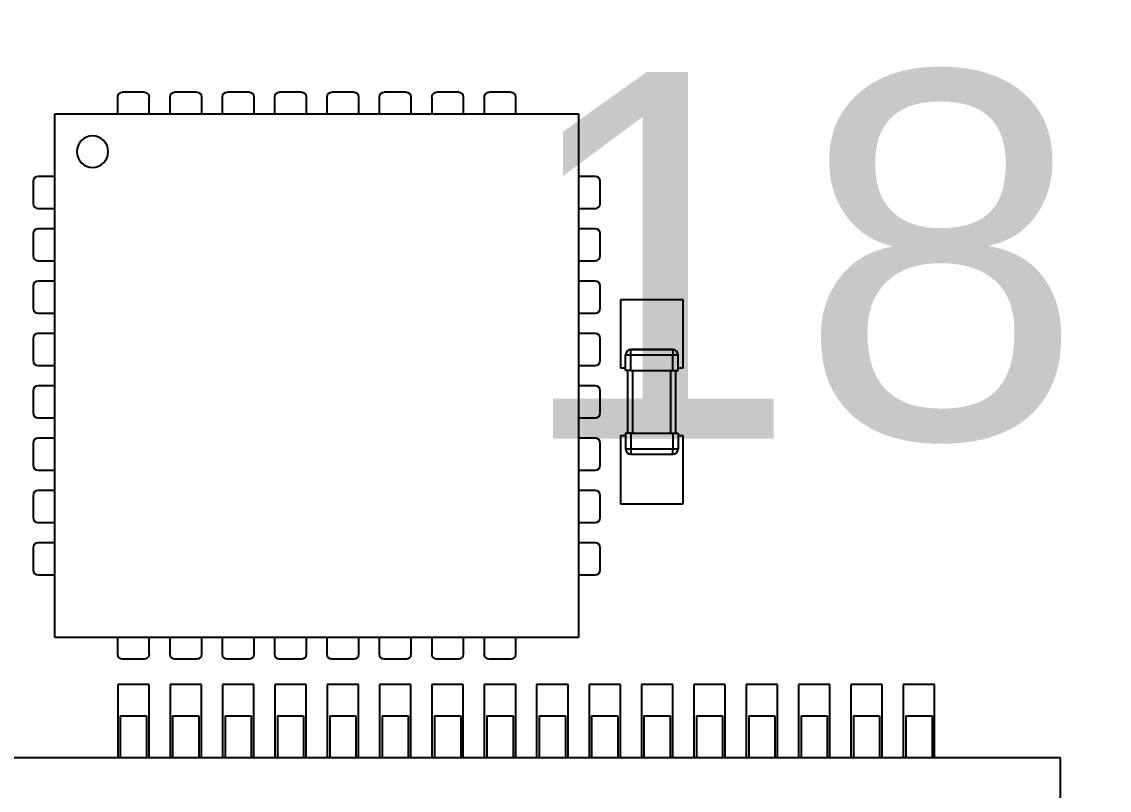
# Model space of a CAD drawing. Extents: x 97.2 to 177, y 92.4 to 133.1.
# Drawn here: x 119.88 to 130.27, y 103.75 to 111.1 of the extents above; entities that cross this region are included whole.
import ezdxf
from ezdxf.enums import TextEntityAlignment as Align

# ---------------------------------------------------------------- set-up
doc = ezdxf.new("R2010")
doc.units = 0
doc.layers.get('0').update_dxf_attribs({"linetype": 'CONTINUOUS'})
for name, color, linetype in [('Dimension', 7, 'CONTINUOUS'), ('Dimension008', 7, 'CONTINUOUS'), ('ProjItem010', 7, 'CONTINUOUS')]:
    doc.layers.add(name, color=color, linetype=linetype)
doc.styles.get("Standard").update_dxf_attribs({"font": 'arial.ttf'})
doc.dimstyles.get("Standard").update_dxf_attribs({"dimscale": 0, "dimtxt": 2.5, "dimasz": 2.5, "dimexe": 1.25, "dimexo": 0.625, "dimtad": 1, "dimtxsty": 'STANDARD', "dimcen": 2.5, "dimazin": 3, "dimtfac": 1, "dimtmove": 0, "dimatfit": 3})

# ---------------------------------------------------------------- blocks, each defined once
blk = doc.blocks.new('*Dimension')
at = {"color": 0}
for points in [[(109.7, 119.367), (109.7, 118.533), (114.7, 118.95)], [(139.7, 119.367), (139.7, 118.533), (134.7, 118.95)]]:
    blk.add_solid(points, dxfattribs=at)
at = {"layer": 'Dimension'}
for p, q in [((114.7, 97.8653), (114.7, 118.95)), ((114.7, 118.95), (134.7, 118.95)), ((134.7, 97.8653), (134.7, 118.95))]:
    blk.add_line(p, q, dxfattribs=at)
blk.add_text('20.00', height=3.5, dxfattribs=at).set_placement((124.7, 118.95), align=Align.CENTER)
blk = doc.blocks.new('*Dimension008')
at = {"color": 0}
for points in [[(130.283, 121.365), (131.117, 121.365), (130.7, 116.365)], [(130.283, 92.8653), (131.117, 92.8653), (130.7, 97.8653)]]:
    blk.add_solid(points, dxfattribs=at)
at = {"layer": 'Dimension008'}
for p, q in [((133.2, 116.365), (130.7, 116.365)), ((130.7, 97.8653), (130.7, 116.365)), ((133.2, 97.8653), (130.7, 97.8653))]:
    blk.add_line(p, q, dxfattribs=at)
blk.add_text('18.50', height=3.5, dxfattribs=at).set_placement((130.7, 107.115), align=Align.CENTER)

msp = doc.modelspace()

# ---------------------------------------------------------------- linework, layer by layer
at = {"layer": 'ProjItem010'}
for p, q in [((120.798, 110.376), (120.798, 110.215)), ((120.798, 110.376), (120.798, 110.215)), ((121.057, 110.422), (120.843, 110.422)), ((121.057, 110.422), (120.843, 110.422)), ((121.102, 110.215), (121.102, 110.376)), ((121.102, 110.215), (121.102, 110.376)), ((121.298, 110.376), (121.298, 110.215)), ((121.298, 110.376), (121.298, 110.215)), ((121.557, 110.422), (121.343, 110.422)), ((121.557, 110.422), (121.343, 110.422)), ((121.602, 110.215), (121.602, 110.376)), ((121.602, 110.215), (121.602, 110.376)), ((121.798, 110.376), (121.798, 110.215)), ((121.798, 110.376), (121.798, 110.215)), ((122.057, 110.422), (121.843, 110.422)), ((122.057, 110.422), (121.843, 110.422)), ((122.102, 110.215), (122.102, 110.376)), ((122.102, 110.215), (122.102, 110.376)), ((122.298, 110.376), (122.298, 110.215)), ((122.298, 110.376), (122.298, 110.215)), ((122.557, 110.422), (122.343, 110.422)), ((122.557, 110.422), (122.343, 110.422)), ((122.602, 110.215), (122.602, 110.376)), ((122.602, 110.215), (122.602, 110.376)), ((122.798, 110.376), (122.798, 110.215)), ((122.798, 110.376), (122.798, 110.215)), ((123.057, 110.422), (122.843, 110.422)), ((123.057, 110.422), (122.843, 110.422)), ((123.102, 110.215), (123.102, 110.376)), ((123.102, 110.215), (123.102, 110.376)), ((123.298, 110.376), (123.298, 110.215)), ((123.298, 110.376), (123.298, 110.215)), ((123.557, 110.422), (123.343, 110.422)), ((123.557, 110.422), (123.343, 110.422)), ((123.602, 110.215), (123.602, 110.376)), ((123.602, 110.215), (123.602, 110.376)), ((123.798, 110.376), (123.798, 110.215)), ((123.798, 110.376), (123.798, 110.215)), ((124.057, 110.422), (123.843, 110.422)), ((124.057, 110.422), (123.843, 110.422)), ((124.102, 110.215), (124.102, 110.376)), ((124.102, 110.215), (124.102, 110.376)), ((124.298, 110.376), (124.298, 110.215)), ((124.298, 110.376), (124.298, 110.215)), ((124.557, 110.422), (124.343, 110.422)), ((124.557, 110.422), (124.343, 110.422)), ((124.602, 110.215), (124.602, 110.376)), ((124.602, 110.215), (124.602, 110.376)), ((120.2, 105.215), (120.2, 110.215)), ((120.2, 110.215), (125.2, 110.215)), ((120.2, 105.215), (120.2, 110.215)), ((120.2, 110.215), (125.2, 110.215)), ((120.2, 105.215), (120.2, 110.215)), ((120.2, 110.215), (125.2, 110.215)), ((120.2, 110.215), (125.2, 110.215)), ((120.2, 105.215), (120.2, 110.215)), ((120.2, 105.215), (120.2, 110.215)), ((120.2, 110.215), (125.2, 110.215)), ((120.2, 110.215), (125.2, 110.215)), ((120.2, 105.215), (120.2, 110.215)), ((120.2, 105.215), (120.2, 110.215)), ((120.2, 110.215), (125.2, 110.215)), ((120.2, 110.215), (125.2, 110.215)), ((120.2, 105.215), (120.2, 110.215)), ((120.2, 105.215), (120.2, 110.215)), ((120.2, 110.215), (125.2, 110.215)), ((120.2, 110.215), (125.2, 110.215)), ((120.2, 105.215), (120.2, 110.215)), ((125.2, 110.215), (125.2, 105.215)), ((125.2, 110.215), (125.2, 105.215)), ((125.2, 110.215), (125.2, 105.215)), ((125.2, 110.215), (125.2, 105.215)), ((125.2, 110.215), (125.2, 105.215)), ((125.2, 110.215), (125.2, 105.215)), ((125.2, 110.215), (125.2, 105.215)), ((125.2, 110.215), (125.2, 105.215)), ((125.2, 110.215), (125.2, 105.215)), ((125.2, 110.215), (125.2, 105.215)), ((119.994, 109.572), (119.994, 109.359)), ((119.994, 109.572), (119.994, 109.359)), ((120.2, 109.618), (120.039, 109.618)), ((120.2, 109.618), (120.039, 109.618)), ((125.361, 109.618), (125.2, 109.618)), ((125.361, 109.618), (125.2, 109.618)), ((125.406, 109.359), (125.406, 109.572)), ((125.406, 109.359), (125.406, 109.572)), ((120.039, 109.313), (120.2, 109.313)), ((120.039, 109.313), (120.2, 109.313)), ((125.2, 109.313), (125.361, 109.313)), ((125.2, 109.313), (125.361, 109.313)), ((119.994, 109.072), (119.994, 108.859)), ((119.994, 109.072), (119.994, 108.859)), ((120.2, 109.118), (120.039, 109.118)), ((120.2, 109.118), (120.039, 109.118)), ((125.361, 109.118), (125.2, 109.118)), ((125.361, 109.118), (125.2, 109.118)), ((125.406, 108.859), (125.406, 109.072)), ((125.406, 108.859), (125.406, 109.072)), ((120.039, 108.813), (120.2, 108.813)), ((120.039, 108.813), (120.2, 108.813)), ((125.2, 108.813), (125.361, 108.813)), ((125.2, 108.813), (125.361, 108.813)), ((120.2, 108.618), (120.039, 108.618)), ((120.2, 108.618), (120.039, 108.618)), ((125.361, 108.618), (125.2, 108.618)), ((125.361, 108.618), (125.2, 108.618)), ((119.994, 108.572), (119.994, 108.359)), ((119.994, 108.572), (119.994, 108.359)), ((125.406, 108.359), (125.406, 108.572)), ((125.406, 108.359), (125.406, 108.572)), ((126.2, 108.44), (125.6, 108.44)), ((125.6, 108.44), (125.6, 107.79)), ((126.2, 108.44), (125.6, 108.44)), ((125.6, 108.44), (125.6, 107.79)), ((126.2, 107.79), (126.2, 108.44)), ((126.2, 107.79), (126.2, 108.44)), ((120.039, 108.313), (120.2, 108.313)), ((120.039, 108.313), (120.2, 108.313)), ((125.2, 108.313), (125.361, 108.313)), ((125.2, 108.313), (125.361, 108.313)), ((120.2, 108.118), (120.039, 108.118)), ((120.2, 108.118), (120.039, 108.118)), ((125.361, 108.118), (125.2, 108.118)), ((125.361, 108.118), (125.2, 108.118)), ((119.994, 108.072), (119.994, 107.859)), ((119.994, 108.072), (119.994, 107.859)), ((125.406, 107.859), (125.406, 108.072)), ((125.406, 107.859), (125.406, 108.072)), ((125.65, 107.765), (125.65, 107.915)), ((125.65, 107.765), (125.65, 107.915)), ((125.65, 107.765), (125.65, 107.915)), ((125.65, 107.765), (125.65, 107.915)), ((125.65, 107.765), (125.65, 107.915)), ((125.65, 107.765), (125.65, 107.915)), ((125.65, 107.765), (125.65, 107.915)), ((125.65, 107.765), (125.65, 107.915)), ((125.65, 107.765), (125.65, 107.915)), ((125.65, 107.765), (125.65, 107.915)), ((125.65, 107.765), (125.65, 107.915)), ((125.65, 107.765), (125.65, 107.915)), ((125.7, 107.965), (126.1, 107.965)), ((126.1, 107.965), (125.7, 107.965)), ((125.7, 107.965), (126.1, 107.965)), ((126.1, 107.965), (125.7, 107.965)), ((125.7, 107.965), (126.1, 107.965)), ((125.7, 107.965), (126.1, 107.965)), ((126.1, 107.965), (125.7, 107.965)), ((126.1, 107.965), (125.7, 107.965)), ((125.7, 107.965), (126.1, 107.965)), ((125.7, 107.965), (126.1, 107.965)), ((126.1, 107.965), (125.7, 107.965)), ((126.1, 107.965), (125.7, 107.965)), ((125.7, 107.765), (125.7, 107.915)), ((125.7, 107.915), (126.1, 107.915)), ((125.7, 107.765), (125.7, 107.915)), ((125.7, 107.915), (126.1, 107.915)), ((125.7, 107.765), (125.7, 107.915)), ((125.7, 107.915), (126.1, 107.915)), ((125.7, 107.765), (125.7, 107.915)), ((125.7, 107.915), (126.1, 107.915)), ((125.7, 107.765), (125.7, 107.915)), ((125.7, 107.915), (126.1, 107.915)), ((125.7, 107.765), (125.7, 107.915)), ((125.7, 107.915), (126.1, 107.915)), ((126.1, 107.765), (126.1, 107.915)), ((126.1, 107.765), (126.1, 107.915)), ((126.1, 107.765), (126.1, 107.915)), ((126.1, 107.765), (126.1, 107.915)), ((126.1, 107.765), (126.1, 107.915)), ((126.1, 107.765), (126.1, 107.915)), ((126.15, 107.765), (126.15, 107.915)), ((126.15, 107.765), (126.15, 107.915)), ((126.15, 107.765), (126.15, 107.915)), ((126.15, 107.765), (126.15, 107.915)), ((126.15, 107.765), (126.15, 107.915)), ((126.15, 107.765), (126.15, 107.915)), ((120.039, 107.813), (120.2, 107.813)), ((120.039, 107.813), (120.2, 107.813)), ((125.2, 107.813), (125.361, 107.813)), ((125.2, 107.813), (125.361, 107.813)), ((125.6, 107.79), (125.65, 107.79)), ((125.6, 107.79), (125.65, 107.79)), ((126.15, 107.79), (126.2, 107.79)), ((126.15, 107.79), (126.2, 107.79)), ((125.67, 107.165), (125.67, 107.765)), ((125.67, 107.165), (125.67, 107.765)), ((125.67, 107.165), (125.67, 107.765)), ((125.67, 107.165), (125.67, 107.765)), ((125.7, 107.765), (126.1, 107.765)), ((125.7, 107.765), (126.1, 107.765)), ((125.7, 107.765), (126.1, 107.765)), ((125.7, 107.765), (126.1, 107.765)), ((125.7, 107.765), (126.1, 107.765)), ((125.7, 107.765), (126.1, 107.765)), ((125.72, 107.165), (125.72, 107.765)), ((125.72, 107.165), (125.72, 107.765)), ((126.08, 107.165), (126.08, 107.765)), ((126.08, 107.165), (126.08, 107.765)), ((126.13, 107.165), (126.13, 107.765)), ((126.13, 107.165), (126.13, 107.765)), ((119.994, 107.572), (119.994, 107.359)), ((119.994, 107.572), (119.994, 107.359)), ((120.2, 107.618), (120.039, 107.618)), ((120.2, 107.618), (120.039, 107.618)), ((125.361, 107.618), (125.2, 107.618)), ((125.361, 107.618), (125.2, 107.618)), ((125.406, 107.359), (125.406, 107.572)), ((125.406, 107.359), (125.406, 107.572)), ((120.039, 107.313), (120.2, 107.313)), ((120.039, 107.313), (120.2, 107.313)), ((125.2, 107.313), (125.361, 107.313)), ((125.2, 107.313), (125.361, 107.313)), ((125.65, 107.165), (125.65, 107.015)), ((125.65, 107.165), (125.65, 107.015)), ((125.65, 107.165), (125.65, 107.015)), ((125.65, 107.165), (125.65, 107.015)), ((125.65, 107.165), (125.65, 107.015)), ((125.65, 107.165), (125.65, 107.015)), ((125.7, 107.165), (126.1, 107.165)), ((125.7, 107.165), (126.1, 107.165)), ((125.7, 107.165), (126.1, 107.165)), ((125.7, 107.165), (125.7, 107.015)), ((125.7, 107.165), (126.1, 107.165)), ((125.7, 107.165), (125.7, 107.015)), ((125.7, 107.165), (126.1, 107.165)), ((125.7, 107.165), (125.7, 107.015)), ((125.7, 107.165), (126.1, 107.165)), ((125.7, 107.165), (125.7, 107.015)), ((125.7, 107.165), (125.7, 107.015)), ((125.7, 107.165), (125.7, 107.015)), ((126.1, 107.165), (126.1, 107.015)), ((126.1, 107.165), (126.1, 107.015)), ((126.1, 107.165), (126.1, 107.015)), ((126.1, 107.165), (126.1, 107.015)), ((126.1, 107.165), (126.1, 107.015)), ((126.1, 107.165), (126.1, 107.015)), ((126.15, 107.165), (126.15, 107.015)), ((126.15, 107.165), (126.15, 107.015)), ((126.15, 107.165), (126.15, 107.015)), ((126.15, 107.165), (126.15, 107.015)), ((126.15, 107.165), (126.15, 107.015)), ((126.15, 107.165), (126.15, 107.015)), ((126.15, 107.165), (126.15, 107.015)), ((126.15, 107.165), (126.15, 107.015)), ((126.15, 107.165), (126.15, 107.015)), ((126.15, 107.165), (126.15, 107.015)), ((126.15, 107.165), (126.15, 107.015)), ((126.15, 107.165), (126.15, 107.015)), ((119.994, 107.072), (119.994, 106.859)), ((119.994, 107.072), (119.994, 106.859)), ((120.2, 107.118), (120.039, 107.118)), ((120.2, 107.118), (120.039, 107.118)), ((125.361, 107.118), (125.2, 107.118)), ((125.361, 107.118), (125.2, 107.118)), ((125.406, 106.859), (125.406, 107.072)), ((125.406, 106.859), (125.406, 107.072)), ((125.65, 107.14), (125.6, 107.14)), ((125.6, 107.14), (125.6, 106.49)), ((125.65, 107.14), (125.6, 107.14)), ((125.6, 107.14), (125.6, 106.49)), ((126.2, 107.14), (126.15, 107.14)), ((126.2, 107.14), (126.15, 107.14)), ((126.2, 106.49), (126.2, 107.14)), ((126.2, 106.49), (126.2, 107.14)), ((125.7, 107.015), (126.1, 107.015)), ((125.7, 107.015), (126.1, 107.015)), ((125.7, 107.015), (126.1, 107.015)), ((125.7, 107.015), (126.1, 107.015)), ((125.7, 107.015), (126.1, 107.015)), ((125.7, 107.015), (126.1, 107.015)), ((125.7, 106.965), (126.1, 106.965)), ((125.7, 106.965), (126.1, 106.965)), ((125.7, 106.965), (126.1, 106.965)), ((125.7, 106.965), (126.1, 106.965)), ((125.7, 106.965), (126.1, 106.965)), ((125.7, 106.965), (126.1, 106.965)), ((120.039, 106.813), (120.2, 106.813)), ((120.039, 106.813), (120.2, 106.813)), ((125.2, 106.813), (125.361, 106.813)), ((125.2, 106.813), (125.361, 106.813)), ((119.994, 106.572), (119.994, 106.359)), ((119.994, 106.572), (119.994, 106.359)), ((120.2, 106.618), (120.039, 106.618)), ((120.2, 106.618), (120.039, 106.618)), ((125.361, 106.618), (125.2, 106.618)), ((125.361, 106.618), (125.2, 106.618)), ((125.406, 106.359), (125.406, 106.572)), ((125.406, 106.359), (125.406, 106.572)), ((125.6, 106.49), (126.2, 106.49)), ((125.6, 106.49), (126.2, 106.49)), ((120.039, 106.313), (120.2, 106.313)), ((120.039, 106.313), (120.2, 106.313)), ((125.2, 106.313), (125.361, 106.313)), ((125.2, 106.313), (125.361, 106.313)), ((120.2, 106.118), (120.039, 106.118)), ((120.2, 106.118), (120.039, 106.118)), ((125.361, 106.118), (125.2, 106.118)), ((125.361, 106.118), (125.2, 106.118)), ((119.994, 106.072), (119.994, 105.859)), ((119.994, 106.072), (119.994, 105.859)), ((125.406, 105.859), (125.406, 106.072)), ((125.406, 105.859), (125.406, 106.072)), ((120.039, 105.813), (120.2, 105.813)), ((120.039, 105.813), (120.2, 105.813)), ((125.2, 105.813), (125.361, 105.813)), ((125.2, 105.813), (125.361, 105.813)), ((125.2, 105.215), (120.2, 105.215)), ((125.2, 105.215), (120.2, 105.215)), ((125.2, 105.215), (120.2, 105.215)), ((125.2, 105.215), (120.2, 105.215)), ((125.2, 105.215), (120.2, 105.215)), ((125.2, 105.215), (120.2, 105.215)), ((125.2, 105.215), (120.2, 105.215)), ((125.2, 105.215), (120.2, 105.215)), ((125.2, 105.215), (120.2, 105.215)), ((125.2, 105.215), (120.2, 105.215)), ((120.798, 105.215), (120.798, 105.055)), ((120.798, 105.215), (120.798, 105.055)), ((121.102, 105.055), (121.102, 105.215)), ((121.102, 105.055), (121.102, 105.215)), ((121.298, 105.215), (121.298, 105.055)), ((121.298, 105.215), (121.298, 105.055)), ((121.602, 105.055), (121.602, 105.215)), ((121.602, 105.055), (121.602, 105.215)), ((121.798, 105.215), (121.798, 105.055)), ((121.798, 105.215), (121.798, 105.055)), ((122.102, 105.055), (122.102, 105.215)), ((122.102, 105.055), (122.102, 105.215)), ((122.298, 105.215), (122.298, 105.055)), ((122.298, 105.215), (122.298, 105.055)), ((122.602, 105.055), (122.602, 105.215)), ((122.602, 105.055), (122.602, 105.215)), ((122.798, 105.215), (122.798, 105.055)), ((122.798, 105.215), (122.798, 105.055)), ((123.102, 105.055), (123.102, 105.215)), ((123.102, 105.055), (123.102, 105.215)), ((123.298, 105.215), (123.298, 105.055)), ((123.298, 105.215), (123.298, 105.055)), ((123.602, 105.055), (123.602, 105.215)), ((123.602, 105.055), (123.602, 105.215)), ((123.798, 105.215), (123.798, 105.055)), ((123.798, 105.215), (123.798, 105.055)), ((124.102, 105.055), (124.102, 105.215)), ((124.102, 105.055), (124.102, 105.215)), ((124.298, 105.215), (124.298, 105.055)), ((124.298, 105.215), (124.298, 105.055)), ((124.602, 105.055), (124.602, 105.215)), ((124.602, 105.055), (124.602, 105.215)), ((120.843, 105.009), (121.057, 105.009)), ((120.843, 105.009), (121.057, 105.009)), ((121.343, 105.009), (121.557, 105.009)), ((121.343, 105.009), (121.557, 105.009)), ((121.843, 105.009), (122.057, 105.009)), ((121.843, 105.009), (122.057, 105.009)), ((122.343, 105.009), (122.557, 105.009)), ((122.343, 105.009), (122.557, 105.009)), ((122.843, 105.009), (123.057, 105.009)), ((122.843, 105.009), (123.057, 105.009)), ((123.343, 105.009), (123.557, 105.009)), ((123.343, 105.009), (123.557, 105.009)), ((123.843, 105.009), (124.057, 105.009)), ((123.843, 105.009), (124.057, 105.009)), ((124.343, 105.009), (124.557, 105.009)), ((124.343, 105.009), (124.557, 105.009)), ((121.1, 104.765), (120.8, 104.765)), ((120.8, 104.765), (120.8, 104.065)), ((121.1, 104.765), (120.8, 104.765)), ((120.8, 104.765), (120.8, 104.065)), ((121.1, 104.065), (121.1, 104.765)), ((121.1, 104.065), (121.1, 104.765)), ((121.6, 104.765), (121.3, 104.765)), ((121.3, 104.765), (121.3, 104.065)), ((121.6, 104.765), (121.3, 104.765)), ((121.3, 104.765), (121.3, 104.065)), ((121.6, 104.065), (121.6, 104.765)), ((121.6, 104.065), (121.6, 104.765)), ((122.1, 104.765), (121.8, 104.765)), ((121.8, 104.765), (121.8, 104.065)), ((122.1, 104.765), (121.8, 104.765)), ((121.8, 104.765), (121.8, 104.065)), ((122.1, 104.065), (122.1, 104.765)), ((122.1, 104.065), (122.1, 104.765)), ((122.6, 104.765), (122.3, 104.765)), ((122.3, 104.765), (122.3, 104.065)), ((122.6, 104.765), (122.3, 104.765)), ((122.3, 104.765), (122.3, 104.065)), ((122.6, 104.065), (122.6, 104.765)), ((122.6, 104.065), (122.6, 104.765)), ((123.1, 104.765), (122.8, 104.765)), ((122.8, 104.765), (122.8, 104.065)), ((123.1, 104.765), (122.8, 104.765)), ((122.8, 104.765), (122.8, 104.065)), ((123.1, 104.065), (123.1, 104.765)), ((123.1, 104.065), (123.1, 104.765)), ((123.6, 104.765), (123.3, 104.765)), ((123.3, 104.765), (123.3, 104.065)), ((123.6, 104.765), (123.3, 104.765)), ((123.3, 104.765), (123.3, 104.065)), ((123.6, 104.065), (123.6, 104.765)), ((123.6, 104.065), (123.6, 104.765)), ((124.1, 104.765), (123.8, 104.765)), ((123.8, 104.765), (123.8, 104.065)), ((124.1, 104.765), (123.8, 104.765)), ((123.8, 104.765), (123.8, 104.065)), ((124.1, 104.065), (124.1, 104.765)), ((124.1, 104.065), (124.1, 104.765)), ((124.6, 104.765), (124.3, 104.765)), ((124.3, 104.765), (124.3, 104.065)), ((124.6, 104.765), (124.3, 104.765)), ((124.3, 104.765), (124.3, 104.065)), ((124.6, 104.065), (124.6, 104.765)), ((124.6, 104.065), (124.6, 104.765)), ((125.1, 104.765), (124.8, 104.765)), ((124.8, 104.765), (124.8, 104.065)), ((125.1, 104.765), (124.8, 104.765)), ((124.8, 104.765), (124.8, 104.065)), ((125.1, 104.065), (125.1, 104.765)), ((125.1, 104.065), (125.1, 104.765)), ((125.6, 104.765), (125.3, 104.765)), ((125.3, 104.765), (125.3, 104.065)), ((125.6, 104.765), (125.3, 104.765)), ((125.3, 104.765), (125.3, 104.065)), ((125.6, 104.065), (125.6, 104.765)), ((125.6, 104.065), (125.6, 104.765)), ((126.1, 104.765), (125.8, 104.765)), ((125.8, 104.765), (125.8, 104.065)), ((126.1, 104.765), (125.8, 104.765)), ((125.8, 104.765), (125.8, 104.065)), ((126.1, 104.065), (126.1, 104.765)), ((126.1, 104.065), (126.1, 104.765)), ((126.6, 104.765), (126.3, 104.765)), ((126.3, 104.765), (126.3, 104.065)), ((126.6, 104.765), (126.3, 104.765)), ((126.3, 104.765), (126.3, 104.065)), ((126.6, 104.065), (126.6, 104.765)), ((126.6, 104.065), (126.6, 104.765)), ((127.1, 104.765), (126.8, 104.765)), ((126.8, 104.765), (126.8, 104.065)), ((127.1, 104.765), (126.8, 104.765)), ((126.8, 104.765), (126.8, 104.065)), ((127.1, 104.065), (127.1, 104.765)), ((127.1, 104.065), (127.1, 104.765)), ((127.6, 104.765), (127.3, 104.765)), ((127.3, 104.765), (127.3, 104.065)), ((127.6, 104.765), (127.3, 104.765)), ((127.3, 104.765), (127.3, 104.065)), ((127.6, 104.065), (127.6, 104.765)), ((127.6, 104.065), (127.6, 104.765)), ((128.1, 104.765), (127.8, 104.765)), ((127.8, 104.765), (127.8, 104.065)), ((128.1, 104.765), (127.8, 104.765)), ((127.8, 104.765), (127.8, 104.065)), ((128.1, 104.065), (128.1, 104.765)), ((128.1, 104.065), (128.1, 104.765)), ((128.6, 104.765), (128.3, 104.765)), ((128.3, 104.765), (128.3, 104.065)), ((128.6, 104.765), (128.3, 104.765)), ((128.3, 104.765), (128.3, 104.065)), ((128.6, 104.065), (128.6, 104.765)), ((128.6, 104.065), (128.6, 104.765)), ((120.825, 104.465), (120.825, 104.065)), ((120.825, 104.465), (121.075, 104.465)), ((120.825, 104.465), (120.825, 104.065)), ((120.825, 104.465), (121.075, 104.465)), ((121.075, 104.465), (121.075, 104.065)), ((121.075, 104.465), (121.075, 104.065)), ((121.325, 104.465), (121.325, 104.065)), ((121.325, 104.465), (121.575, 104.465)), ((121.325, 104.465), (121.325, 104.065)), ((121.325, 104.465), (121.575, 104.465)), ((121.575, 104.465), (121.575, 104.065)), ((121.575, 104.465), (121.575, 104.065)), ((121.825, 104.465), (121.825, 104.065)), ((121.825, 104.465), (122.075, 104.465)), ((121.825, 104.465), (121.825, 104.065)), ((121.825, 104.465), (122.075, 104.465)), ((122.075, 104.465), (122.075, 104.065)), ((122.075, 104.465), (122.075, 104.065)), ((122.325, 104.465), (122.325, 104.065)), ((122.325, 104.465), (122.575, 104.465)), ((122.325, 104.465), (122.325, 104.065)), ((122.325, 104.465), (122.575, 104.465)), ((122.575, 104.465), (122.575, 104.065)), ((122.575, 104.465), (122.575, 104.065)), ((122.825, 104.465), (122.825, 104.065)), ((122.825, 104.465), (123.075, 104.465)), ((122.825, 104.465), (122.825, 104.065)), ((122.825, 104.465), (123.075, 104.465)), ((123.075, 104.465), (123.075, 104.065)), ((123.075, 104.465), (123.075, 104.065)), ((123.325, 104.465), (123.325, 104.065)), ((123.325, 104.465), (123.575, 104.465)), ((123.325, 104.465), (123.325, 104.065)), ((123.325, 104.465), (123.575, 104.465)), ((123.575, 104.465), (123.575, 104.065)), ((123.575, 104.465), (123.575, 104.065)), ((123.825, 104.465), (123.825, 104.065)), ((123.825, 104.465), (124.075, 104.465)), ((123.825, 104.465), (123.825, 104.065)), ((123.825, 104.465), (124.075, 104.465)), ((124.075, 104.465), (124.075, 104.065)), ((124.075, 104.465), (124.075, 104.065)), ((124.325, 104.465), (124.325, 104.065)), ((124.325, 104.465), (124.575, 104.465)), ((124.325, 104.465), (124.325, 104.065)), ((124.325, 104.465), (124.575, 104.465)), ((124.575, 104.465), (124.575, 104.065)), ((124.575, 104.465), (124.575, 104.065)), ((124.825, 104.465), (124.825, 104.065)), ((124.825, 104.465), (125.075, 104.465)), ((124.825, 104.465), (124.825, 104.065)), ((124.825, 104.465), (125.075, 104.465)), ((125.075, 104.465), (125.075, 104.065)), ((125.075, 104.465), (125.075, 104.065)), ((125.325, 104.465), (125.325, 104.065)), ((125.325, 104.465), (125.575, 104.465)), ((125.325, 104.465), (125.325, 104.065)), ((125.325, 104.465), (125.575, 104.465)), ((125.575, 104.465), (125.575, 104.065)), ((125.575, 104.465), (125.575, 104.065)), ((125.825, 104.465), (125.825, 104.065)), ((125.825, 104.465), (126.075, 104.465)), ((125.825, 104.465), (125.825, 104.065)), ((125.825, 104.465), (126.075, 104.465)), ((126.075, 104.465), (126.075, 104.065)), ((126.075, 104.465), (126.075, 104.065)), ((126.325, 104.465), (126.325, 104.065)), ((126.325, 104.465), (126.575, 104.465)), ((126.325, 104.465), (126.325, 104.065)), ((126.325, 104.465), (126.575, 104.465)), ((126.575, 104.465), (126.575, 104.065)), ((126.575, 104.465), (126.575, 104.065)), ((126.825, 104.465), (126.825, 104.065)), ((126.825, 104.465), (127.075, 104.465)), ((126.825, 104.465), (126.825, 104.065)), ((126.825, 104.465), (127.075, 104.465)), ((127.075, 104.465), (127.075, 104.065)), ((127.075, 104.465), (127.075, 104.065)), ((127.325, 104.465), (127.325, 104.065)), ((127.325, 104.465), (127.575, 104.465)), ((127.325, 104.465), (127.325, 104.065)), ((127.325, 104.465), (127.575, 104.465)), ((127.575, 104.465), (127.575, 104.065)), ((127.575, 104.465), (127.575, 104.065)), ((127.825, 104.465), (127.825, 104.065)), ((127.825, 104.465), (128.075, 104.465)), ((127.825, 104.465), (127.825, 104.065)), ((127.825, 104.465), (128.075, 104.465)), ((128.075, 104.465), (128.075, 104.065)), ((128.075, 104.465), (128.075, 104.065)), ((128.325, 104.465), (128.325, 104.065)), ((128.325, 104.465), (128.575, 104.465)), ((128.325, 104.465), (128.325, 104.065)), ((128.325, 104.465), (128.575, 104.465)), ((128.575, 104.465), (128.575, 104.065)), ((128.575, 104.465), (128.575, 104.065)), ((129.8, 104.065), (119.6, 104.065)), ((129.8, 104.065), (119.6, 104.065)), ((129.8, 102.765), (129.8, 104.065)), ((129.8, 102.765), (129.8, 104.065))]:
    msp.add_line(p, q, dxfattribs=at)
for centre, radius, start, end in [((120.843, 110.376), 0.0457, 90, 180), ((120.843, 110.376), 0.0457, 90, 180), ((121.057, 110.376), 0.0457, 0, 90), ((121.057, 110.376), 0.0457, 0, 90), ((121.343, 110.376), 0.0457, 90, 180), ((121.343, 110.376), 0.0457, 90, 180), ((121.557, 110.376), 0.0457, 0, 90), ((121.557, 110.376), 0.0457, 0, 90), ((121.843, 110.376), 0.0457, 90, 180), ((121.843, 110.376), 0.0457, 90, 180), ((122.057, 110.376), 0.0457, 0, 90), ((122.057, 110.376), 0.0457, 0, 90), ((122.343, 110.376), 0.0457, 90, 180), ((122.343, 110.376), 0.0457, 90, 180), ((122.557, 110.376), 0.0457, 0, 90), ((122.557, 110.376), 0.0457, 0, 90), ((122.843, 110.376), 0.0457, 90, 180), ((122.843, 110.376), 0.0457, 90, 180), ((123.057, 110.376), 0.0457, 0, 90), ((123.057, 110.376), 0.0457, 0, 90), ((123.343, 110.376), 0.0457, 90, 180), ((123.343, 110.376), 0.0457, 90, 180), ((123.557, 110.376), 0.0457, 0, 90), ((123.557, 110.376), 0.0457, 0, 90), ((123.843, 110.376), 0.0457, 90, 180), ((123.843, 110.376), 0.0457, 90, 180), ((124.057, 110.376), 0.0457, 0, 90), ((124.057, 110.376), 0.0457, 0, 90), ((124.343, 110.376), 0.0457, 90, 180), ((124.343, 110.376), 0.0457, 90, 180), ((124.557, 110.376), 0.0457, 0, 90), ((124.557, 110.376), 0.0457, 0, 90), ((120.56, 109.855), 0.15, 90, -90), ((120.56, 109.855), 0.15, 90, -90), ((120.56, 109.855), 0.15, 90, -90), ((120.56, 109.855), 0.15, 90, -90), ((120.56, 109.855), 0.15, 90, -90), ((120.56, 109.855), 0.15, 90, -90), ((120.56, 109.855), 0.15, 90, -90), ((120.56, 109.855), 0.15, 90, -90), ((120.56, 109.855), 0.15, 90, -90), ((120.56, 109.855), 0.15, 90, -90), ((120.56, 109.855), 0.15, 90, -90), ((120.56, 109.855), 0.15, 90, -90), ((120.56, 109.855), 0.15, 90, -90), ((120.56, 109.855), 0.15, 90, -90), ((120.56, 109.855), 0.15, 90, -90), ((120.56, 109.855), 0.15, 90, -90), ((120.56, 109.855), 0.15, 90, -90), ((120.56, 109.855), 0.15, 90, -90), ((120.56, 109.855), 0.15, 90, -90), ((120.56, 109.855), 0.15, 90, -90), ((120.56, 109.855), 0.15, -90, 90), ((120.56, 109.855), 0.15, -90, 90), ((120.56, 109.855), 0.15, -90, 90), ((120.56, 109.855), 0.15, -90, 90), ((120.56, 109.855), 0.15, -90, 90), ((120.56, 109.855), 0.15, -90, 90), ((120.56, 109.855), 0.15, -90, 90), ((120.56, 109.855), 0.15, -90, 90), ((120.56, 109.855), 0.15, -90, 90), ((120.56, 109.855), 0.15, -90, 90), ((120.56, 109.855), 0.15, -90, 90), ((120.56, 109.855), 0.15, -90, 90), ((120.56, 109.855), 0.15, -90, 90), ((120.56, 109.855), 0.15, -90, 90), ((120.56, 109.855), 0.15, -90, 90), ((120.56, 109.855), 0.15, -90, 90), ((120.56, 109.855), 0.15, -90, 90), ((120.56, 109.855), 0.15, -90, 90), ((120.56, 109.855), 0.15, -90, 90), ((120.56, 109.855), 0.15, -90, 90), ((120.039, 109.572), 0.0457, 90, 180), ((120.039, 109.572), 0.0457, 90, 180), ((125.361, 109.572), 0.0457, 0, 90), ((125.361, 109.572), 0.0457, 0, 90), ((120.039, 109.359), 0.0457, 180, -90), ((120.039, 109.359), 0.0457, 180, -90), ((125.361, 109.359), 0.0457, -90, 0), ((125.361, 109.359), 0.0457, -90, 0), ((120.039, 109.072), 0.0457, 90, 180), ((120.039, 109.072), 0.0457, 90, 180), ((125.361, 109.072), 0.0457, 0, 90), ((125.361, 109.072), 0.0457, 0, 90), ((120.039, 108.859), 0.0457, 180, -90), ((120.039, 108.859), 0.0457, 180, -90), ((125.361, 108.859), 0.0457, -90, 0), ((125.361, 108.859), 0.0457, -90, 0), ((120.039, 108.572), 0.0457, 90, 180), ((120.039, 108.572), 0.0457, 90, 180), ((125.361, 108.572), 0.0457, 0, 90), ((125.361, 108.572), 0.0457, 0, 90), ((120.039, 108.359), 0.0457, 180, -90), ((120.039, 108.359), 0.0457, 180, -90), ((125.361, 108.359), 0.0457, -90, 0), ((125.361, 108.359), 0.0457, -90, 0), ((120.039, 108.072), 0.0457, 90, 180), ((120.039, 108.072), 0.0457, 90, 180), ((125.361, 108.072), 0.0457, 0, 90), ((125.361, 108.072), 0.0457, 0, 90), ((125.7, 107.915), 0.05, 90, 180), ((125.7, 107.915), 0.05, 90, 180), ((125.7, 107.915), 0.05, 90, 180), ((125.7, 107.915), 0.05, 90, 180), ((125.7, 107.915), 0.05, 90, 180), ((125.7, 107.915), 0.05, 90, 180), ((125.7, 107.915), 0.05, 90, 180), ((125.7, 107.915), 0.05, 90, 180), ((125.7, 107.915), 0.05, 90, 180), ((125.7, 107.915), 0.05, 90, 180), ((125.7, 107.915), 0.05, 90, 180), ((125.7, 107.915), 0.05, 90, 180), ((125.7, 107.915), 0.05, 90, 180), ((125.7, 107.915), 0.05, 90, 180), ((126.1, 107.915), 0.05, 0, 90), ((126.1, 107.915), 0.05, 0, 90), ((126.1, 107.915), 0.05, 0, 90), ((126.1, 107.915), 0.05, 0, 90), ((126.1, 107.915), 0.05, 0, 90), ((126.1, 107.915), 0.05, 0, 90), ((126.1, 107.915), 0.05, 0, 90), ((126.1, 107.915), 0.05, 0, 90), ((126.1, 107.915), 0.05, 0, 90), ((126.1, 107.915), 0.05, 0, 90), ((126.1, 107.915), 0.05, 0, 90), ((126.1, 107.915), 0.05, 0, 90), ((126.1, 107.915), 0.05, 0, 90), ((126.1, 107.915), 0.05, 0, 90), ((120.039, 107.859), 0.0457, 180, -90), ((120.039, 107.859), 0.0457, 180, -90), ((125.361, 107.859), 0.0457, -90, 0), ((125.361, 107.859), 0.0457, -90, 0), ((120.039, 107.572), 0.0457, 90, 180), ((120.039, 107.572), 0.0457, 90, 180), ((125.361, 107.572), 0.0457, 0, 90), ((125.361, 107.572), 0.0457, 0, 90), ((120.039, 107.359), 0.0457, 180, -90), ((120.039, 107.359), 0.0457, 180, -90), ((125.361, 107.359), 0.0457, -90, 0), ((125.361, 107.359), 0.0457, -90, 0), ((120.039, 107.072), 0.0457, 90, 180), ((120.039, 107.072), 0.0457, 90, 180), ((125.361, 107.072), 0.0457, 0, 90), ((125.361, 107.072), 0.0457, 0, 90), ((125.7, 107.015), 0.05, 180, -90), ((125.7, 107.015), 0.05, 180, -90), ((125.7, 107.015), 0.05, -180, -90), ((125.7, 107.015), 0.05, -180, -90), ((125.7, 107.015), 0.05, -180, -90), ((125.7, 107.015), 0.05, -180, -90), ((126.1, 107.015), 0.05, -90, 0), ((126.1, 107.015), 0.05, -90, 0), ((126.1, 107.015), 0.05, -90, 0), ((126.1, 107.015), 0.05, -90, 0), ((126.1, 107.015), 0.05, -90, 0), ((126.1, 107.015), 0.05, -90, 0), ((120.039, 106.859), 0.0457, 180, -90), ((120.039, 106.859), 0.0457, 180, -90), ((125.361, 106.859), 0.0457, -90, 0), ((125.361, 106.859), 0.0457, -90, 0), ((120.039, 106.572), 0.0457, 90, 180), ((120.039, 106.572), 0.0457, 90, 180), ((125.361, 106.572), 0.0457, 0, 90), ((125.361, 106.572), 0.0457, 0, 90), ((120.039, 106.359), 0.0457, 180, -90), ((120.039, 106.359), 0.0457, 180, -90), ((125.361, 106.359), 0.0457, -90, 0), ((125.361, 106.359), 0.0457, -90, 0), ((120.039, 106.072), 0.0457, 90, 180), ((120.039, 106.072), 0.0457, 90, 180), ((125.361, 106.072), 0.0457, 0, 90), ((125.361, 106.072), 0.0457, 0, 90), ((120.039, 105.859), 0.0457, 180, -90), ((120.039, 105.859), 0.0457, 180, -90), ((125.361, 105.859), 0.0457, -90, 0), ((125.361, 105.859), 0.0457, -90, 0), ((120.843, 105.055), 0.0457, 180, -90), ((120.843, 105.055), 0.0457, 180, -90), ((121.057, 105.055), 0.0457, -90, 0), ((121.057, 105.055), 0.0457, -90, 0), ((121.343, 105.055), 0.0457, 180, -90), ((121.343, 105.055), 0.0457, 180, -90), ((121.557, 105.055), 0.0457, -90, 0), ((121.557, 105.055), 0.0457, -90, 0), ((121.843, 105.055), 0.0457, 180, -90), ((121.843, 105.055), 0.0457, 180, -90), ((122.057, 105.055), 0.0457, -90, 0), ((122.057, 105.055), 0.0457, -90, 0), ((122.343, 105.055), 0.0457, 180, -90), ((122.343, 105.055), 0.0457, 180, -90), ((122.557, 105.055), 0.0457, -90, 0), ((122.557, 105.055), 0.0457, -90, 0), ((122.843, 105.055), 0.0457, 180, -90), ((122.843, 105.055), 0.0457, 180, -90), ((123.057, 105.055), 0.0457, -90, 0), ((123.057, 105.055), 0.0457, -90, 0), ((123.343, 105.055), 0.0457, 180, -90), ((123.343, 105.055), 0.0457, 180, -90), ((123.557, 105.055), 0.0457, -90, 0), ((123.557, 105.055), 0.0457, -90, 0), ((123.843, 105.055), 0.0457, 180, -90), ((123.843, 105.055), 0.0457, 180, -90), ((124.057, 105.055), 0.0457, -90, 0), ((124.057, 105.055), 0.0457, -90, 0), ((124.343, 105.055), 0.0457, 180, -90), ((124.343, 105.055), 0.0457, 180, -90), ((124.557, 105.055), 0.0457, -90, 0), ((124.557, 105.055), 0.0457, -90, 0)]:
    msp.add_arc(centre, radius, start, end, dxfattribs=at)
for points in [[(125.65, 107.915), (125.649, 107.915), (125.673, 107.915), (125.7, 107.915)], [(125.65, 107.915), (125.649, 107.915), (125.673, 107.915), (125.7, 107.915)], [(125.65, 107.915), (125.649, 107.915), (125.673, 107.915), (125.7, 107.915)], [(125.65, 107.915), (125.649, 107.915), (125.673, 107.915), (125.7, 107.915)], [(125.65, 107.915), (125.649, 107.915), (125.673, 107.915), (125.7, 107.915)], [(125.65, 107.915), (125.649, 107.915), (125.673, 107.915), (125.7, 107.915)], [(125.7, 107.915), (125.7, 107.942), (125.7, 107.966), (125.7, 107.965)], [(125.7, 107.915), (125.7, 107.942), (125.7, 107.966), (125.7, 107.965)], [(125.7, 107.915), (125.7, 107.942), (125.7, 107.966), (125.7, 107.965)], [(125.7, 107.915), (125.7, 107.942), (125.7, 107.966), (125.7, 107.965)], [(125.7, 107.915), (125.7, 107.942), (125.7, 107.966), (125.7, 107.965)], [(125.7, 107.915), (125.7, 107.942), (125.7, 107.966), (125.7, 107.965)], [(126.1, 107.965), (126.1, 107.966), (126.1, 107.942), (126.1, 107.915)], [(126.1, 107.965), (126.1, 107.966), (126.1, 107.942), (126.1, 107.915)], [(126.1, 107.965), (126.1, 107.966), (126.1, 107.942), (126.1, 107.915)], [(126.1, 107.965), (126.1, 107.966), (126.1, 107.942), (126.1, 107.915)], [(126.1, 107.965), (126.1, 107.966), (126.1, 107.942), (126.1, 107.915)], [(126.1, 107.965), (126.1, 107.966), (126.1, 107.942), (126.1, 107.915)], [(126.1, 107.915), (126.127, 107.915), (126.151, 107.915), (126.15, 107.915)], [(126.1, 107.915), (126.127, 107.915), (126.151, 107.915), (126.15, 107.915)], [(126.1, 107.915), (126.127, 107.915), (126.151, 107.915), (126.15, 107.915)], [(126.1, 107.915), (126.127, 107.915), (126.151, 107.915), (126.15, 107.915)], [(126.1, 107.915), (126.127, 107.915), (126.151, 107.915), (126.15, 107.915)], [(126.1, 107.915), (126.127, 107.915), (126.151, 107.915), (126.15, 107.915)], [(125.7, 107.765), (125.673, 107.765), (125.649, 107.765), (125.65, 107.765)], [(125.7, 107.765), (125.673, 107.765), (125.649, 107.765), (125.65, 107.765)], [(125.7, 107.765), (125.673, 107.765), (125.649, 107.765), (125.65, 107.765)], [(125.7, 107.765), (125.673, 107.765), (125.649, 107.765), (125.65, 107.765)], [(125.7, 107.765), (125.673, 107.765), (125.649, 107.765), (125.65, 107.765)], [(125.7, 107.765), (125.673, 107.765), (125.649, 107.765), (125.65, 107.765)], [(126.1, 107.765), (126.127, 107.765), (126.151, 107.765), (126.15, 107.765)], [(126.1, 107.765), (126.127, 107.765), (126.151, 107.765), (126.15, 107.765)], [(126.1, 107.765), (126.127, 107.765), (126.151, 107.765), (126.15, 107.765)], [(126.1, 107.765), (126.127, 107.765), (126.151, 107.765), (126.15, 107.765)], [(126.1, 107.765), (126.127, 107.765), (126.151, 107.765), (126.15, 107.765)], [(126.1, 107.765), (126.127, 107.765), (126.151, 107.765), (126.15, 107.765)], [(125.7, 107.165), (125.673, 107.165), (125.649, 107.165), (125.65, 107.165)], [(125.7, 107.165), (125.673, 107.165), (125.649, 107.165), (125.65, 107.165)], [(125.7, 107.165), (125.673, 107.165), (125.649, 107.165), (125.65, 107.165)], [(125.7, 107.165), (125.673, 107.165), (125.649, 107.165), (125.65, 107.165)], [(125.7, 107.165), (125.673, 107.165), (125.649, 107.165), (125.65, 107.165)], [(125.7, 107.165), (125.673, 107.165), (125.649, 107.165), (125.65, 107.165)], [(126.1, 107.165), (126.127, 107.165), (126.151, 107.165), (126.15, 107.165)], [(126.1, 107.165), (126.127, 107.165), (126.151, 107.165), (126.15, 107.165)], [(126.1, 107.165), (126.127, 107.165), (126.151, 107.165), (126.15, 107.165)], [(126.1, 107.165), (126.127, 107.165), (126.151, 107.165), (126.15, 107.165)], [(126.1, 107.165), (126.127, 107.165), (126.151, 107.165), (126.15, 107.165)], [(126.1, 107.165), (126.127, 107.165), (126.151, 107.165), (126.15, 107.165)], [(125.65, 107.015), (125.649, 107.015), (125.673, 107.015), (125.7, 107.015)], [(125.65, 107.015), (125.649, 107.015), (125.673, 107.015), (125.7, 107.015)], [(125.65, 107.015), (125.649, 107.015), (125.673, 107.015), (125.7, 107.015)], [(125.65, 107.015), (125.649, 107.015), (125.673, 107.015), (125.7, 107.015)], [(125.65, 107.015), (125.649, 107.015), (125.673, 107.015), (125.7, 107.015)], [(125.65, 107.015), (125.649, 107.015), (125.673, 107.015), (125.7, 107.015)], [(125.7, 107.015), (125.7, 106.989), (125.7, 106.965), (125.7, 106.965)], [(125.7, 107.015), (125.7, 106.989), (125.7, 106.965), (125.7, 106.965)], [(125.7, 107.015), (125.7, 106.989), (125.7, 106.965), (125.7, 106.965)], [(125.7, 107.015), (125.7, 106.989), (125.7, 106.965), (125.7, 106.965)], [(125.7, 107.015), (125.7, 106.989), (125.7, 106.965), (125.7, 106.965)], [(125.7, 107.015), (125.7, 106.989), (125.7, 106.965), (125.7, 106.965)], [(126.1, 107.015), (126.127, 107.015), (126.151, 107.015), (126.15, 107.015)], [(126.1, 106.965), (126.1, 106.965), (126.1, 106.989), (126.1, 107.015)], [(126.1, 106.965), (126.1, 106.965), (126.1, 106.989), (126.1, 107.015)], [(126.1, 107.015), (126.127, 107.015), (126.151, 107.015), (126.15, 107.015)], [(126.1, 107.015), (126.127, 107.015), (126.151, 107.015), (126.15, 107.015)], [(126.1, 106.965), (126.1, 106.965), (126.1, 106.989), (126.1, 107.015)], [(126.1, 106.965), (126.1, 106.965), (126.1, 106.989), (126.1, 107.015)], [(126.1, 107.015), (126.127, 107.015), (126.151, 107.015), (126.15, 107.015)], [(126.1, 107.015), (126.127, 107.015), (126.151, 107.015), (126.15, 107.015)], [(126.1, 106.965), (126.1, 106.965), (126.1, 106.989), (126.1, 107.015)], [(126.1, 107.015), (126.127, 107.015), (126.151, 107.015), (126.15, 107.015)], [(126.1, 106.965), (126.1, 106.965), (126.1, 106.989), (126.1, 107.015)]]:
    msp.add_open_spline(points, degree=3, dxfattribs=at)

# ---------------------------------------------------------------- dimensions: what is measured, and where the dimension line sits
at = {"layer": 'Dimension'}
dim = msp.add_linear_dim(base=(124.7, 118.95), p1=(114.7, 97.865), p2=(134.7, 97.865), text='20.00', dimstyle='STANDARD', dxfattribs=at)
dim.commit()
dim.dimension.update_dxf_attribs({"geometry": '*Dimension', "text_midpoint": (124.7, 123.95)})
at = {"layer": 'Dimension008'}
dim = msp.add_linear_dim(base=(130.7, 107.115), p1=(133.2, 97.865), p2=(133.2, 116.365), angle=90, text='18.50', dimstyle='STANDARD', dxfattribs=at)
dim.commit()
dim.dimension.update_dxf_attribs({"geometry": '*Dimension008', "text_midpoint": (135.7, 107.115)})

doc.saveas('drawing.dxf')
